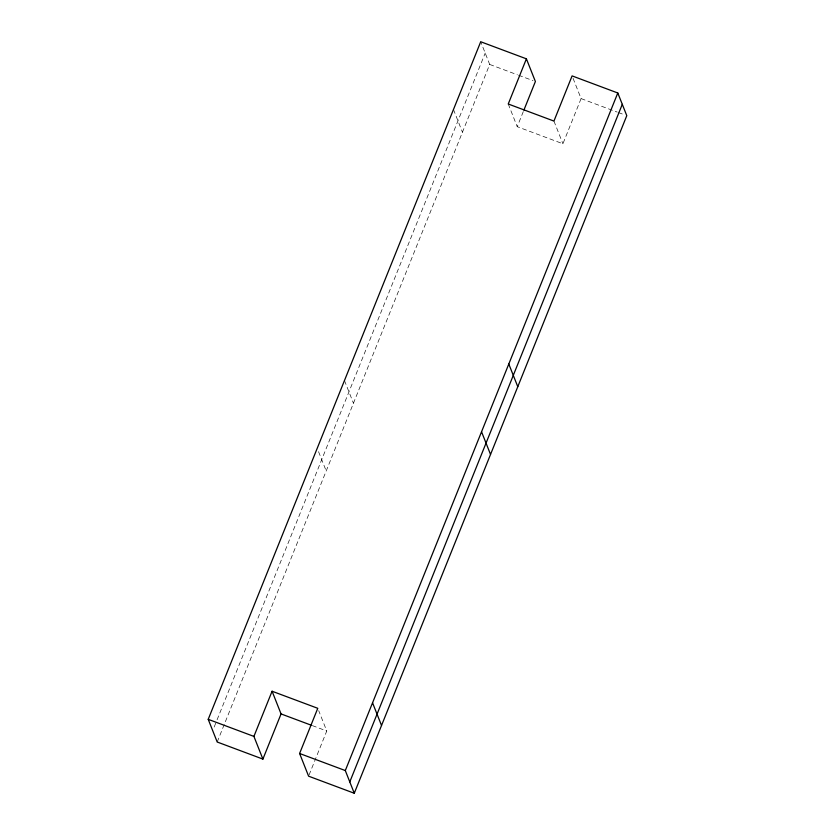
<?xml version="1.0" encoding="UTF-8"?>
<svg xmlns="http://www.w3.org/2000/svg" width="835" height="835" viewBox="0 0 835 835"><rect width="100%" height="100%" fill="white"/><g stroke="black" fill="none" stroke-linecap="round" stroke-linejoin="round"><path stroke-width="0.63" stroke-dasharray="4.17 3.13" d="M214.167 727.045L216.609 720.991M217.09 719.78L485.208 53.096M217.204 742.012L489.696 64.441L480.72 41.75M573.05 78.292L581.087 98.593L562.915 143.766L517.23 126.69L523.441 111.232M309.065 774.984L326.756 731.001L318.719 710.7M489.696 64.441L517.356 74.774M518.556 75.223L532.991 80.619M581.087 98.593L617.159 112.078M618.359 112.527L624.371 114.771M312.332 725.605L326.756 731.001M553.939 121.075L562.915 143.766M508.244 103.999L517.23 126.69M453.468 109.51L462.454 132.201M344.469 380.541L353.455 403.232M318.563 451.704L326.203 470.982"/><path stroke-width="1.25" d="M526.405 58.826L508.244 103.999L553.939 121.075L572.1 75.901L617.796 92.988L626.782 115.668L354.28 793.25L308.595 776.174L299.608 753.483L317.77 708.31L272.085 691.234L281.061 713.925L262.9 759.098L217.204 742.012L208.218 719.332L480.72 41.75L526.405 58.826L535.392 81.517L523.921 110.043M262.9 759.098L253.913 736.407L272.085 691.234M354.28 793.25L345.304 770.559L617.796 92.988M349.792 781.904L622.284 104.333M281.061 713.925L311.121 725.156M208.218 719.332L253.913 736.407M299.608 753.483L345.304 770.559M508.797 364.018L517.784 386.699M481.544 431.768L490.531 454.459M372.546 702.799L381.532 725.49"/></g></svg>
